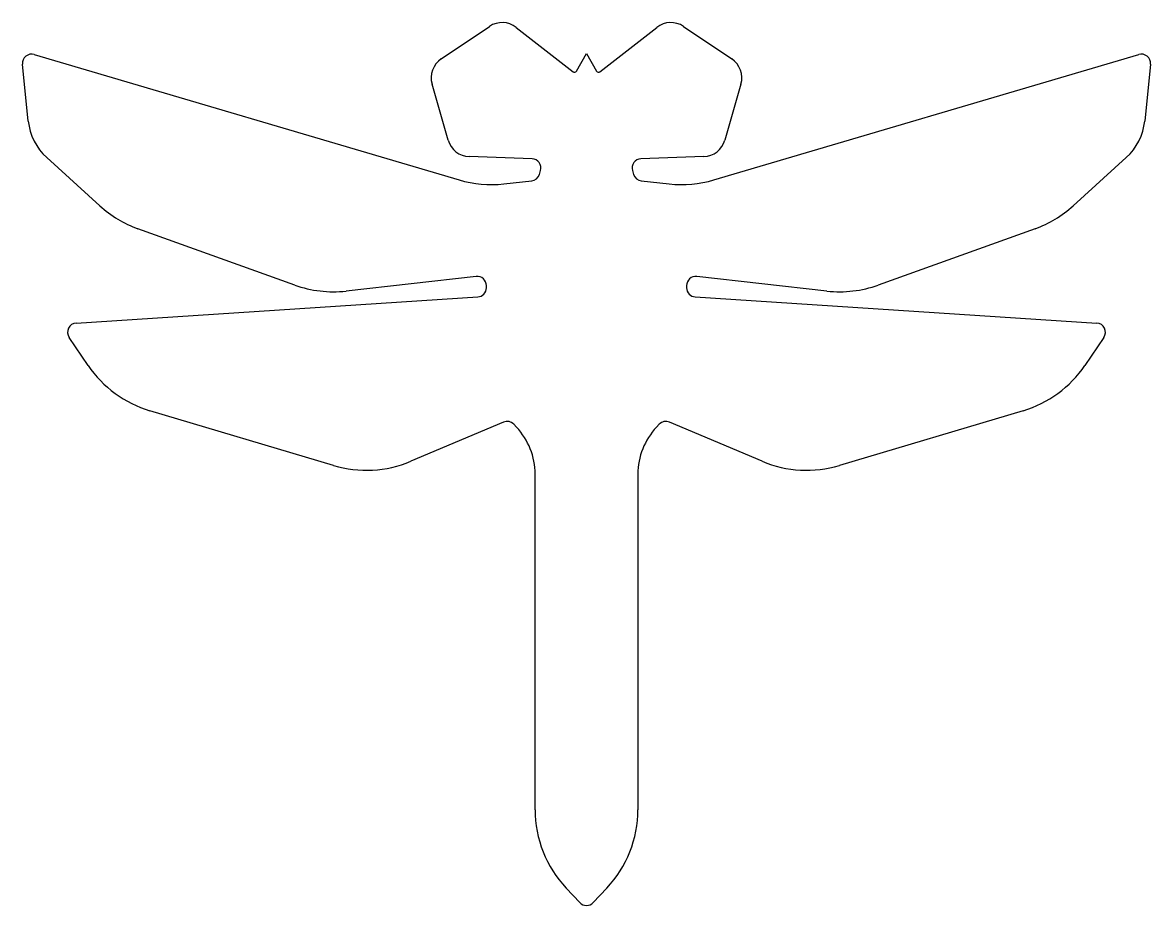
# Model space of a CAD drawing. Extents: x -49.4 to 49.4, y -38.3 to 39.
import ezdxf

# ---------------------------------------------------------------- set-up
doc = ezdxf.new("R2010")
doc.units = 0
doc.layers.get('0').update_dxf_attribs({"linetype": 'CONTINUOUS'})

msp = doc.modelspace()

# ---------------------------------------------------------------- linework, layer by layer
for p, q in [((-12.722, 35.835), (-8.499, 38.684)), ((-6.149, 38.602), (-1.172, 34.714)), ((1.172, 34.714), (6.149, 38.602)), ((8.499, 38.684), (12.722, 35.835)), ((-48.36, 36.228), (-11.151, 25.239)), ((-0.875, 34.772), (0, 36.309)), ((0, 36.309), (0.875, 34.772)), ((11.151, 25.239), (48.36, 36.228)), ((-48.883, 30.398), (-49.382, 35.381)), ((49.382, 35.381), (48.883, 30.398)), ((-12.122, 28.73), (-13.526, 33.626)), ((13.526, 33.626), (12.122, 28.73)), ((-42.619, 22.971), (-47.27, 27.195)), ((-4.758, 27.09), (-10.269, 27.282)), ((10.269, 27.282), (4.758, 27.09)), ((47.27, 27.195), (42.619, 22.971)), ((-4.119, 25.722), (-4.018, 26.063)), ((4.018, 26.063), (4.119, 25.722)), ((-7.237, 24.888), (-4.8, 25.153)), ((4.8, 25.153), (7.237, 24.888)), ((-25.55, 16.03), (-39.278, 20.963)), ((39.278, 20.963), (25.55, 16.03)), ((-9.656, 16.777), (-21.057, 15.502)), ((-8.768, 15.782), (-8.767, 15.976)), ((8.767, 15.976), (8.768, 15.782)), ((21.057, 15.502), (9.656, 16.777)), ((-44.701, 12.695), (-9.516, 14.989)), ((9.516, 14.989), (44.701, 12.695)), ((-43.645, 8.991), (-45.311, 11.448)), ((45.311, 11.448), (43.645, 8.991)), ((-22.144, 0.217), (-38.229, 5.021)), ((38.229, 5.021), (22.144, 0.217)), ((-7.261, 4.017), (-15.397, 0.585)), ((15.397, 0.585), (7.261, 4.017)), ((-6.13, 3.575), (-6.368, 3.828)), ((6.368, 3.828), (6.13, 3.575)), ((-4.5, -29.943), (-4.5, -0.536)), ((4.5, -0.536), (4.5, -29.943)), ((-0.583, -38.072), (-1.783, -36.796)), ((1.783, -36.796), (0.583, -38.072))]:
    msp.add_line(p, q)
for centre, radius, start, end in [((-7.38, 37.026), 2, 52, 124), ((7.38, 37.026), 2, 56, 128), ((-48.586, 35.46), 0.8, 73.5466, 185.71899), ((-11.603, 34.177), 2, 124, 196), ((11.603, 34.177), 2, 344, 56), ((48.586, 35.46), 0.8, 354.28101, 106.4534), ((-1.049, 34.871), 0.2, 232, 330.33333), ((1.049, 34.871), 0.2, 209.66667, 308), ((-43.908, 30.897), 5, 185.71899, 227.75402), ((43.908, 30.897), 5, 312.24598, 354.28101), ((-10.199, 29.281), 2, 196, 268), ((10.199, 29.281), 2, 272, 344), ((-4.786, 26.29), 0.8, 343.5466, 88), ((4.786, 26.29), 0.8, 92, 196.4534), ((-4.887, 25.948), 0.8, 276.20697, 343.5466), ((4.887, 25.948), 0.8, 196.4534, 263.79303), ((-8.318, 34.829), 10, 253.5466, 276.20697), ((8.318, 34.829), 10, 263.79303, 286.4534), ((-35.896, 30.374), 10, 227.75402, 250.23269), ((35.896, 30.374), 10, 289.76731, 312.24598), ((-22.168, 25.441), 10, 250.23269, 276.37689), ((-9.567, 15.982), 0.8, 359.58511, 96.37689), ((9.567, 15.982), 0.8, 83.62311, 180.41489), ((22.168, 25.441), 10, 263.62311, 289.76731), ((-9.568, 15.787), 0.8, 273.73017, 359.58511), ((9.568, 15.787), 0.8, 180.41489, 266.26983), ((-44.648, 11.897), 0.8, 93.73017, 214.13756), ((44.648, 11.897), 0.8, 325.86244, 86.26983), ((-35.368, 14.603), 10, 214.13756, 253.3724), ((35.368, 14.603), 10, 286.6276, 325.86244), ((-6.95, 3.279), 0.8, 43.25441, 112.86882), ((6.95, 3.279), 0.8, 67.13118, 136.74559), ((-10.5, -0.536), 6, 360, 43.25441), ((10.5, -0.536), 6, 136.74559, 180), ((-19.283, 9.799), 10, 253.3724, 292.86882), ((19.283, 9.799), 10, 247.13118, 286.6276), ((5.5, -29.943), 10, 180, 223.25441), ((-5.5, -29.943), 10, 316.74559, 360), ((0, -37.524), 0.8, 223.25441, 316.74559)]:
    msp.add_arc(centre, radius, start, end)

doc.saveas('drawing.dxf')
